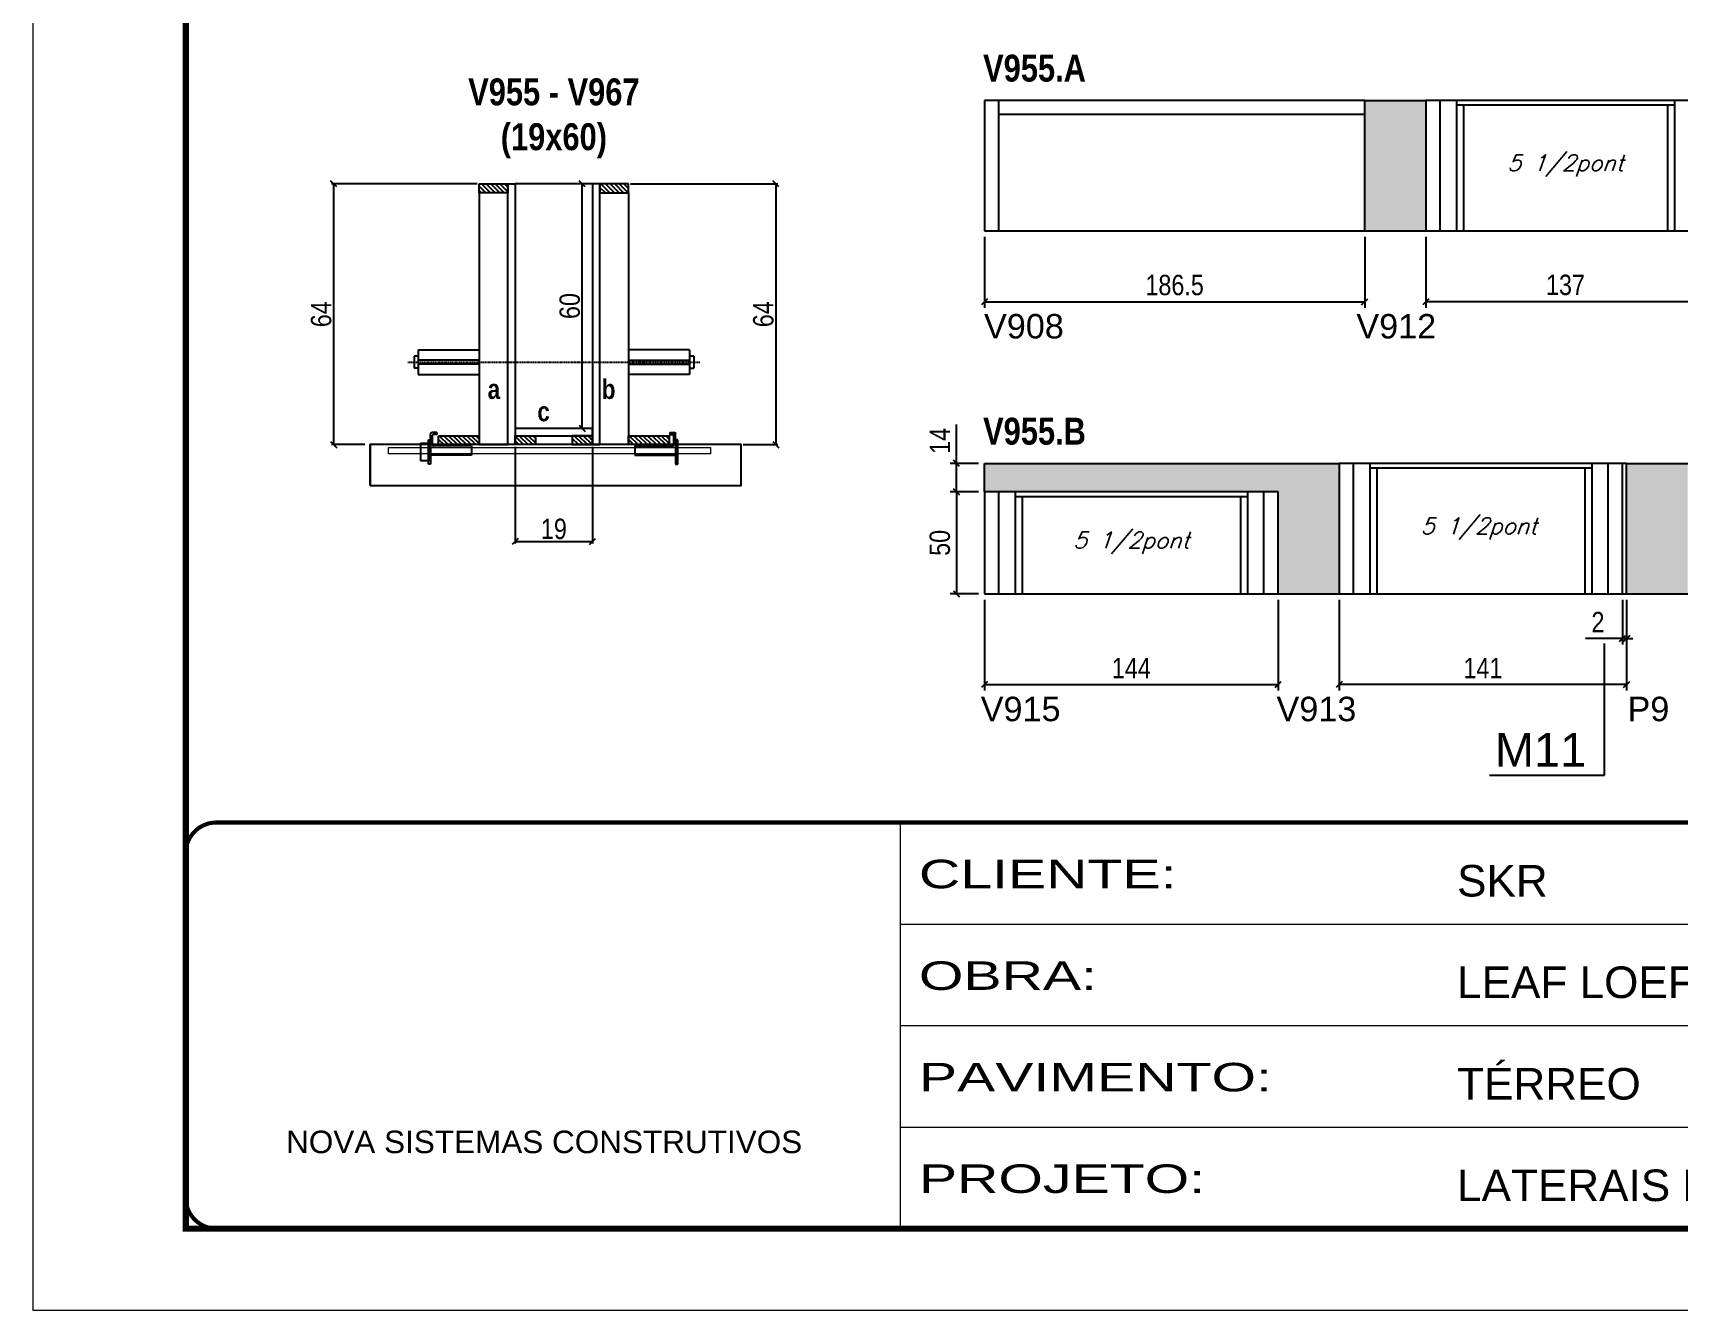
# Model space of a CAD drawing. Extents: x 3309 to 9563, y -2522 to 14608.
# Drawn here: x 8078 to 8885, y 6666 to 7293 of the extents above; entities that cross this region are included whole.
import ezdxf

# ---------------------------------------------------------------- set-up
doc = ezdxf.new("R2010")
doc.units = 0
for name, pattern in [('CONTINUO', [0]), ('DASHED', [0.75, 0.5, -0.25]), ('HIDDEN', [0.375, 0.25, -0.125])]:
    doc.linetypes.add(name, pattern=pattern)
for name, color, linetype in [('5', 5, 'Continuous'), ('barrote', 251, 'Continuous'), ('COTA', 241, 'Continuous'), ('detalhes', 4, 'Continuous'), ('NOMENCLATURA', 7, 'Continuous'), ('Painéis', 200, 'Continuous'), ('presilha', 1, 'Continuous'), ('SARR_2.2x10', 60, 'Continuous'), ('SARR_2.2x7', 40, 'Continuous'), ('SARR_3.5x7', 81, 'Continuous'), ('TENSOR', 3, 'Continuous'), ('texto', 7, 'Continuous')]:
    doc.layers.add(name, color=color, linetype=linetype)
for name, color, linetype, lineweight in [('CONCRETO', 251, 'Continuous', 25), ('Folhas', 255, 'Continuous', 9), ('SARRAFO DE PRESSAO', 251, 'DASHED', 9), ('SCO-___-LAJ', 2, 'Continuous', 0)]:
    doc.layers.add(name, color=color, linetype=linetype, lineweight=lineweight)
doc.styles.add('ARIAL', font='arial.ttf')
doc.styles.add('COTA TECNICA', font='techl___.ttf', dxfattribs={"height": 10})
doc.styles.add('COTA TECNICA 2X', font='techl___.ttf', dxfattribs={"height": 10})
doc.styles.add('Romans', font='romans.shx')
doc.styles.get("Standard").update_dxf_attribs({"font": 'arial.ttf'})
doc.styles.add('TECNICA', font='techb___.ttf', dxfattribs={"height": 10})
doc.styles.add('Tecnologia', font='')
doc.styles.get('Tecnologia').set_extended_font_data('Forgotten Futurist')
doc.dimstyles.new('PAINEL', dxfattribs={"dimtxt": 10, "dimasz": 3, "dimexe": 3, "dimexo": 3, "dimgap": 3, "dimtad": 1, "dimdec": 1, "dimzin": 12, "dimdsep": 46, "dimtxsty": 'COTA TECNICA', "dimblk1": 'OBLIQUE', "dimblk2": 'OBLIQUE', "dimsah": 1, "dimcen": 0.9, "dimclrd": 4, "dimclre": 4, "dimclrt": 240, "dimadec": 1, "dimazin": 3, "dimtfac": 1, "dimtdec": 1, "dimtmove": 0, "dimatfit": 3, "dimfxl": 1, "dimtolj": 1, "dimtzin": 12, "dimarcsym": 0})
doc.dimstyles.new('SECAO', dxfattribs={"dimscale": 0.333333, "dimtxt": 5, "dimasz": 9, "dimexe": 3, "dimexo": 3, "dimgap": 3, "dimtad": 1, "dimdec": 1, "dimlfac": 0.5, "dimzin": 12, "dimdsep": 46, "dimtxsty": 'COTA TECNICA 2X', "dimblk1": 'OBLIQUE', "dimblk2": 'OBLIQUE', "dimsah": 1, "dimcen": 0.9, "dimclrd": 4, "dimclre": 4, "dimclrt": 240, "dimadec": 1, "dimazin": 3, "dimtfac": 1, "dimtdec": 1, "dimtmove": 0, "dimatfit": 3, "dimfxl": 1, "dimtolj": 1, "dimtzin": 12, "dimarcsym": 0})
pattern_1 = [(135, (41549.996, -116421.1397), (-1.122532015, -1.122532015), [])]

# ---------------------------------------------------------------- blocks, each defined once
blk = doc.blocks.new('9999999999')
at = {"color": 30, "linetype": 'CONTINUO'}
for p, q in [((98564.56, 34230.21), (98564.56, 34429.45)), ((98564.56, 34379.64), (99583.98, 34379.64)), ((98564.56, 34329.83), (99487.98, 34329.83)), ((98564.56, 34280.02), (99487.98, 34280.02))]:
    blk.add_line(p, q, dxfattribs=at)
at = {"color": 30, "linetype": 'CONTINUO', "const_width": 2}
blk.add_lwpolyline([(99583.98, 34230.21), (99583.98, 34414.45, 0.414214), (99568.98, 34429.45), (98228.98, 34429.45, 0.414214), (98213.98, 34414.45), (98213.98, 34245.21, 0.414214), (98228.98, 34230.21), (99583.98, 34230.21)], format="xyb", dxfattribs=at)
at = {"layer": 'Folhas'}
blk.add_lwpolyline([(98138.98, 34190.21), (99623.98, 34190.21), (99623.98, 35240.21), (98138.98, 35240.21)], close=True, dxfattribs=at)
at = {"layer": 'Folhas', "color": 30, "const_width": 3}
blk.add_lwpolyline([(98213.98, 34230.21), (99583.98, 34230.21), (99583.98, 35200.21), (98213.98, 35200.21)], close=True, dxfattribs=at)
at = {"color": 7, "linetype": 'Continuous', "ltscale": 5, "style": 'ARIAL'}
for s, height, p in [('SKR', 15.483, (98837.68, 34393.13)), ('LEAF LOEFGREN', 15.4829, (98837.68, 34343.32)), ('TÉRREO', 15.483, (98837.68, 34293.51)), ('NOVA SISTEMAS CONSTRUTIVOS', 11.0592, (98263.19, 34267.21)), ('LATERAIS DE VIGAS', 15.4829, (98837.68, 34243.7))]:
    blk.add_text(s, height=height, dxfattribs=at).set_placement(p)
at = {"layer": 'Folhas', "color": 7, "style": 'Tecnologia', "width": 1.5}
for s, p in [('CLIENTE:', (98573.65, 34397.17)), ('OBRA:', (98573.65, 34347.31)), ('PAVIMENTO:', (98573.65, 34297.5)), ('PROJETO:', (98573.65, 34247.69))]:
    blk.add_text(s, height=14, dxfattribs=at).set_placement(p)
blk = doc.blocks.new('PRESILHA METÁLICA 1')
at = {"layer": 'presilha'}
for p, q in [((0, 13), (6, 13)), ((0, 13), (0, 0)), ((6, 15.5), (7.5, 15.5)), ((6, -2.5), (6, 15.5)), ((6, 13), (6, 0)), ((7.5, 10.6), (7.5, 19.9)), ((7.5, 15.5), (7.5, -2.5)), ((12, 21), (8.6, 21)), ((9, 11.6), (9, 18.9)), ((12, 19.5), (9.6, 19.5)), ((12, 21), (12, 19.5)), ((6, 0), (0, 0)), ((37.5, 4.1), (7.5, 4.1)), ((37.5, 11), (9.6, 11)), ((37.5, 11), (37.5, 4.1)), ((7.5, -2.5), (6, -2.5))]:
    blk.add_line(p, q, dxfattribs=at)
for centre, radius, start, end in [((8.6, 19.9), 1.14, 90, 180), ((9.6, 18.9), 0.57, 90, 180), ((9.6, 11.6), 0.57, 180, 270)]:
    blk.add_arc(centre, radius, start, end, dxfattribs=at)
blk = doc.blocks.new('PRESILHA METÁLICA 2')
at = {"layer": 'presilha'}
for p, q in [((-30.8, 13.5), (-30.8, 6.6)), ((-30.8, 13.5), (-2.8, 13.5)), ((-5.2, 23.5), (-5.2, 22)), ((-5.2, 23.5), (-1.9, 23.5)), ((-5.2, 22), (-2.8, 22)), ((-2.2, 14.1), (-2.2, 21.4)), ((0.8, 18), (-0.8, 18)), ((-0.8, 18), (-0.8, 0)), ((-0.8, 14.6), (-0.8, 22.4)), ((0.8, 0), (0.8, 18)), ((-30.8, 6.6), (-0.8, 6.6)), ((-0.8, 0), (0.8, 0))]:
    blk.add_line(p, q, dxfattribs=at)
for centre, radius, start, end in [((-2.8, 21.4), 0.57, 0, 90), ((-2.8, 14.1), 0.57, 270, 0), ((-1.9, 22.4), 1.14, 0, 90)]:
    blk.add_arc(centre, radius, start, end, dxfattribs=at)
blk = doc.blocks.new('_Oblique')
at = {"color": 0, "linetype": 'ByBlock', "lineweight": -2}
blk.add_line((-0.5, -0.5), (0.5, 0.5), dxfattribs=at)
blk = doc.blocks.new('*D2282')
at = {"layer": 'COTA', "color": 4, "lineweight": -2, "transparency": 16777216}
for p, q in [((8295.86, 7219.03), (8224.41, 7219.03)), ((8225.41, 7219.03), (8225.41, 7091.03)), ((8240.64, 7091.03), (8224.41, 7091.03))]:
    blk.add_line(p, q, dxfattribs=at)
at = {"layer": 'Defpoints', "color": 0, "transparency": 16777216}
for p in [(8296.86, 7219.03), (8225.41, 7091.03), (8241.64, 7091.03)]:
    blk.add_point(p, dxfattribs=at)
at = {"layer": 'COTA', "color": 4, "lineweight": -2, "transparency": 16777216, "xscale": 3, "yscale": 3, "zscale": 3}
for p, rotation in [((8225.41, 7219.03), 90), ((8225.41, 7091.03), 270)]:
    blk.add_blockref('_Oblique', p, dxfattribs=dict(at, rotation=rotation))
at = {"layer": 'COTA', "color": 240, "transparency": 16777216, "insert": (8219.31, 7155.03), "char_height": 10, "attachment_point": 5, "rotation": 90, "style": 'COTA TECNICA 2X'}
blk.add_mtext('\\A1;64', dxfattribs=at)
blk = doc.blocks.new('*D2283')
at = {"layer": 'COTA', "color": 4, "lineweight": -2, "transparency": 16777216}
for p, q in [((8371.06, 7219.03), (8443.38, 7219.03)), ((8442.38, 7219.03), (8442.38, 7091.03)), ((8426.27, 7091.03), (8443.38, 7091.03))]:
    blk.add_line(p, q, dxfattribs=at)
at = {"layer": 'Defpoints', "color": 0, "transparency": 16777216}
for p in [(8370.06, 7219.03), (8425.27, 7091.03), (8442.38, 7091.03)]:
    blk.add_point(p, dxfattribs=at)
at = {"layer": 'COTA', "color": 4, "lineweight": -2, "transparency": 16777216, "xscale": 3, "yscale": 3, "zscale": 3}
for p, rotation in [((8442.38, 7219.03), 90), ((8442.38, 7091.03), 270)]:
    blk.add_blockref('_Oblique', p, dxfattribs=dict(at, rotation=rotation))
at = {"layer": 'COTA', "color": 240, "transparency": 16777216, "insert": (8436.27, 7155.03), "char_height": 10, "attachment_point": 5, "rotation": 90, "style": 'COTA TECNICA 2X'}
blk.add_mtext('\\A1;64', dxfattribs=at)
blk = doc.blocks.new('*D2284')
at = {"layer": 'COTA', "color": 4, "lineweight": -2, "transparency": 16777216}
for p, q in [((8351.46, 7219.03), (8346.38, 7219.03)), ((8347.38, 7099.03), (8347.38, 7219.03)), ((8351.46, 7099.03), (8346.38, 7099.03))]:
    blk.add_line(p, q, dxfattribs=at)
at = {"layer": 'Defpoints', "color": 0, "transparency": 16777216}
for p in [(8347.38, 7219.03), (8352.46, 7219.03), (8352.46, 7099.03)]:
    blk.add_point(p, dxfattribs=at)
at = {"layer": 'COTA', "color": 4, "lineweight": -2, "transparency": 16777216, "xscale": 3, "yscale": 3, "zscale": 3}
for p, rotation in [((8347.38, 7219.03), 90), ((8347.38, 7099.03), 270)]:
    blk.add_blockref('_Oblique', p, dxfattribs=dict(at, rotation=rotation))
at = {"layer": 'COTA', "color": 240, "transparency": 16777216, "insert": (8341.28, 7159.03), "char_height": 10, "attachment_point": 5, "rotation": 90, "style": 'COTA TECNICA 2X'}
blk.add_mtext('\\A1;60', dxfattribs=at)
blk = doc.blocks.new('*D2285')
at = {"layer": 'COTA', "color": 4, "lineweight": -2, "transparency": 16777216}
for p, q in [((8314.46, 7090.03), (8314.46, 7042.56)), ((8352.46, 7090.03), (8352.46, 7042.56)), ((8314.46, 7043.56), (8352.46, 7043.56))]:
    blk.add_line(p, q, dxfattribs=at)
at = {"layer": 'Defpoints', "color": 0, "transparency": 16777216}
for p in [(8314.46, 7091.03), (8352.46, 7091.03), (8352.46, 7043.56)]:
    blk.add_point(p, dxfattribs=at)
at = {"layer": 'COTA', "color": 4, "lineweight": -2, "transparency": 16777216, "xscale": 3, "yscale": 3, "zscale": 3, "rotation": 180}
blk.add_blockref('_Oblique', (8314.46, 7043.56), dxfattribs=at)
at = {"layer": 'COTA', "color": 4, "lineweight": -2, "transparency": 16777216, "xscale": 3, "yscale": 3, "zscale": 3}
blk.add_blockref('_Oblique', (8352.46, 7043.56), dxfattribs=at)
at = {"layer": 'COTA', "color": 240, "transparency": 16777216, "insert": (8333.46, 7049.65), "char_height": 10, "attachment_point": 5, "style": 'COTA TECNICA 2X'}
blk.add_mtext('\\A1;19', dxfattribs=at)
blk = doc.blocks.new('*D2286')
at = {"layer": 'COTA', "color": 4, "lineweight": -2, "transparency": 16777216}
for p, q in [((8544.75, 7192.97), (8544.75, 7158.15)), ((8731.25, 7192.97), (8731.25, 7158.15)), ((8544.75, 7161.15), (8731.25, 7161.15))]:
    blk.add_line(p, q, dxfattribs=at)
at = {"layer": 'Defpoints', "color": 0, "transparency": 16777216}
for p in [(8544.75, 7195.97), (8731.25, 7195.97), (8731.25, 7161.15)]:
    blk.add_point(p, dxfattribs=at)
at = {"layer": 'COTA', "color": 4, "lineweight": -2, "transparency": 16777216, "xscale": 3, "yscale": 3, "zscale": 3, "rotation": 180}
blk.add_blockref('_Oblique', (8544.75, 7161.15), dxfattribs=at)
at = {"layer": 'COTA', "color": 4, "lineweight": -2, "transparency": 16777216, "xscale": 3, "yscale": 3, "zscale": 3}
blk.add_blockref('_Oblique', (8731.25, 7161.15), dxfattribs=at)
at = {"layer": 'COTA', "color": 240, "transparency": 16777216, "insert": (8638, 7169.29), "char_height": 10, "attachment_point": 5, "style": 'COTA TECNICA'}
blk.add_mtext('\\A1;186.5', dxfattribs=at)
blk = doc.blocks.new('*D2287')
at = {"layer": 'COTA', "color": 4, "lineweight": -2, "transparency": 16777216}
for p, q in [((8761.25, 7192.97), (8761.25, 7158.15)), ((8898.25, 7192.97), (8898.25, 7158.15)), ((8898.25, 7161.15), (8761.25, 7161.15))]:
    blk.add_line(p, q, dxfattribs=at)
at = {"layer": 'Defpoints', "color": 0, "transparency": 16777216}
for p in [(8761.25, 7195.97), (8898.25, 7195.97), (8761.25, 7161.15)]:
    blk.add_point(p, dxfattribs=at)
at = {"layer": 'COTA', "color": 4, "lineweight": -2, "transparency": 16777216, "xscale": 3, "yscale": 3, "zscale": 3, "rotation": 180}
blk.add_blockref('_Oblique', (8761.25, 7161.15), dxfattribs=at)
at = {"layer": 'COTA', "color": 4, "lineweight": -2, "transparency": 16777216, "xscale": 3, "yscale": 3, "zscale": 3}
blk.add_blockref('_Oblique', (8898.25, 7161.15), dxfattribs=at)
at = {"layer": 'COTA', "color": 240, "transparency": 16777216, "insert": (8829.75, 7169.37), "char_height": 10, "attachment_point": 5, "style": 'COTA TECNICA'}
blk.add_mtext('\\A1;137', dxfattribs=at)
blk = doc.blocks.new('*D2292')
at = {"layer": 'COTA', "color": 4, "lineweight": -2, "transparency": 16777216}
for p, q in [((8544.75, 7014.85), (8544.75, 6970.36)), ((8688.75, 7014.85), (8688.75, 6970.36)), ((8544.75, 6973.36), (8688.75, 6973.36))]:
    blk.add_line(p, q, dxfattribs=at)
at = {"layer": 'Defpoints', "color": 0, "transparency": 16777216}
for p in [(8544.75, 7017.85), (8688.75, 7017.85), (8688.75, 6973.36)]:
    blk.add_point(p, dxfattribs=at)
at = {"layer": 'COTA', "color": 4, "lineweight": -2, "transparency": 16777216, "xscale": 3, "yscale": 3, "zscale": 3, "rotation": 180}
blk.add_blockref('_Oblique', (8544.75, 6973.36), dxfattribs=at)
at = {"layer": 'COTA', "color": 4, "lineweight": -2, "transparency": 16777216, "xscale": 3, "yscale": 3, "zscale": 3}
blk.add_blockref('_Oblique', (8688.75, 6973.36), dxfattribs=at)
at = {"layer": 'COTA', "color": 240, "transparency": 16777216, "insert": (8616.75, 6981.43), "char_height": 10, "attachment_point": 5, "style": 'COTA TECNICA'}
blk.add_mtext('\\A1;144', dxfattribs=at)
blk = doc.blocks.new('*D2293')
at = {"layer": 'COTA', "color": 4, "lineweight": -2, "transparency": 16777216}
for p, q in [((8718.75, 7014.85), (8718.75, 6970.36)), ((8859.75, 7014.85), (8859.75, 6970.36)), ((8859.75, 6973.36), (8718.75, 6973.36))]:
    blk.add_line(p, q, dxfattribs=at)
at = {"layer": 'Defpoints', "color": 0, "transparency": 16777216}
for p in [(8718.75, 7017.85), (8859.75, 7017.85), (8718.75, 6973.36)]:
    blk.add_point(p, dxfattribs=at)
at = {"layer": 'COTA', "color": 4, "lineweight": -2, "transparency": 16777216, "xscale": 3, "yscale": 3, "zscale": 3, "rotation": 180}
blk.add_blockref('_Oblique', (8718.75, 6973.36), dxfattribs=at)
at = {"layer": 'COTA', "color": 4, "lineweight": -2, "transparency": 16777216, "xscale": 3, "yscale": 3, "zscale": 3}
blk.add_blockref('_Oblique', (8859.75, 6973.36), dxfattribs=at)
at = {"layer": 'COTA', "color": 240, "transparency": 16777216, "insert": (8789.25, 6981.43), "char_height": 10, "attachment_point": 5, "style": 'COTA TECNICA'}
blk.add_mtext('\\A1;141', dxfattribs=at)
blk = doc.blocks.new('*D2294')
at = {"layer": 'COTA', "color": 4, "lineweight": -2, "transparency": 16777216}
for p, q in [((8541.75, 7067.85), (8527.95, 7067.85)), ((8530.95, 7067.85), (8530.95, 7017.85)), ((8541.75, 7017.85), (8527.95, 7017.85))]:
    blk.add_line(p, q, dxfattribs=at)
at = {"layer": 'Defpoints', "color": 0, "transparency": 16777216}
for p in [(8544.75, 7067.85), (8530.95, 7017.85), (8544.75, 7017.85)]:
    blk.add_point(p, dxfattribs=at)
at = {"layer": 'COTA', "color": 4, "lineweight": -2, "transparency": 16777216, "xscale": 3, "yscale": 3, "zscale": 3}
for p, rotation in [((8530.95, 7067.85), 90), ((8530.95, 7017.85), 270)]:
    blk.add_blockref('_Oblique', p, dxfattribs=dict(at, rotation=rotation))
at = {"layer": 'COTA', "color": 240, "transparency": 16777216, "insert": (8522.85, 7042.85), "char_height": 10, "attachment_point": 5, "rotation": 90, "style": 'COTA TECNICA'}
blk.add_mtext('\\A1;50', dxfattribs=at)
blk = doc.blocks.new('*D2295')
at = {"layer": 'COTA', "color": 4, "lineweight": -2, "transparency": 16777216}
for p, q in [((8530.95, 7081.85), (8530.95, 7100.97)), ((8541.75, 7081.85), (8527.95, 7081.85)), ((8530.95, 7067.85), (8530.95, 7081.85)), ((8541.75, 7067.85), (8527.95, 7067.85))]:
    blk.add_line(p, q, dxfattribs=at)
at = {"layer": 'Defpoints', "color": 0, "transparency": 16777216}
for p in [(8530.95, 7081.85), (8544.75, 7081.85), (8544.75, 7067.85)]:
    blk.add_point(p, dxfattribs=at)
at = {"layer": 'COTA', "color": 4, "lineweight": -2, "transparency": 16777216, "xscale": 3, "yscale": 3, "zscale": 3}
for p, rotation in [((8530.95, 7081.85), 90), ((8530.95, 7067.85), 270)]:
    blk.add_blockref('_Oblique', p, dxfattribs=dict(at, rotation=rotation))
at = {"layer": 'COTA', "color": 240, "transparency": 16777216, "insert": (8522.88, 7092.91), "char_height": 10, "attachment_point": 5, "rotation": 90, "style": 'COTA TECNICA'}
blk.add_mtext('\\A1;14', dxfattribs=at)
blk = doc.blocks.new('*D2297')
at = {"layer": 'COTA', "color": 4, "lineweight": -2, "transparency": 16777216}
for p, q in [((8857.75, 7014.85), (8857.75, 6992.97)), ((8859.75, 7014.85), (8859.75, 6992.97)), ((8857.75, 6995.97), (8839.64, 6995.97)), ((8859.75, 6995.97), (8857.75, 6995.97)), ((8859.75, 6995.97), (8862.75, 6995.97))]:
    blk.add_line(p, q, dxfattribs=at)
at = {"layer": 'Defpoints', "color": 0, "transparency": 16777216}
for p in [(8857.75, 7017.85), (8859.75, 7017.85), (8857.75, 6995.97)]:
    blk.add_point(p, dxfattribs=at)
at = {"layer": 'COTA', "color": 4, "lineweight": -2, "transparency": 16777216, "xscale": 3, "yscale": 3, "zscale": 3}
blk.add_blockref('_Oblique', (8857.75, 6995.97), dxfattribs=at)
at = {"layer": 'COTA', "color": 4, "lineweight": -2, "transparency": 16777216, "xscale": 3, "yscale": 3, "zscale": 3, "rotation": 180}
blk.add_blockref('_Oblique', (8859.75, 6995.97), dxfattribs=at)
at = {"layer": 'COTA', "color": 240, "transparency": 16777216, "insert": (8845.7, 7003.97), "char_height": 10, "attachment_point": 5, "style": 'COTA TECNICA'}
blk.add_mtext('\\A1;2', dxfattribs=at)

msp = doc.modelspace()

# ---------------------------------------------------------------- hatches: boundary and pattern name
at = {"layer": 'COTA'}
h = msp.add_hatch(dxfattribs=at)
h.set_pattern_fill('AR-CONC', color=256, scale=0.03)
h.paths.add_polyline_path([(8731.25, 7195.97), (8761.25, 7195.97), (8761.25, 7259.97), (8731.25, 7259.97)])
h.paths.add_polyline_path([(8928.25, 7237.97), (9072.25, 7237.97), (9072.25, 7259.97), (8898.25, 7259.97), (8898.25, 7195.97), (8928.25, 7195.97)])
h = msp.add_hatch(dxfattribs=at)
h.set_pattern_fill('AR-CONC', color=256, scale=0.03)
h.set_pattern_definition([(50, (0, -21.5057), (5.46554, -0.4781726), [0.5715, -6.2865]), (355, (0, -21.5057), (-1.0573026, 5.7317054), [0.4572, -5.0292175]), (100.451445, (0.4555, -21.5455), (4.4082374, 5.2535326), [0.4857003, -5.3427073]), (46.1842, (0, -19.982), (8.1323712, -1.26127), [0.85725, -9.42975]), (96.63556, (0.678, -20.087), (7.122124, 7.422784), [0.7285507, -8.014068]), (351.18415, (0, -19.982), (7.122124, 7.422784), [0.685799, -7.543792]), (21, (0.762, -20.3627), (4.5484317, -3.067956), [0.5715, -6.2865]), (326, (0.762, -20.3627), (1.8540609, 5.525639), [0.4572, -5.0292]), (71.451445, (1.141, -20.6184), (6.4024926, 2.457683), [0.4857003, -5.342698]), (37.5, (0, -21.5057), (0.0926581, 2.53665117), [0, -4.96824, 0, -5.1054, 0, -5.04825]), (7.5, (0, -21.5057), (2.0045899, 3.00541724), [0, -2.91084, 0, -4.85394, 0, -1.92405]), (327.5, (-1.6993, -21.5057), (4.06771786, -0.17186232), [0, -1.905, 0, -5.9436, 0, -7.8867]), (317.5, (-2.4613, -21.5057), (4.4438754, 0.7627947), [0, -2.4765, 0, -3.94716, 0, -5.6007])])
h.paths.add_polyline_path([(8688.75, 7017.85), (8718.75, 7017.85), (8718.75, 7081.85), (8544.75, 7081.85), (8544.75, 7067.85), (8688.75, 7067.85)])
h.paths.add_polyline_path([(8859.75, 7017.85), (8889.75, 7017.85), (8889.75, 7081.85), (8859.75, 7081.85)])
at = {"layer": 'SARR_2.2x10'}
h = msp.add_hatch(dxfattribs=at)
h.set_pattern_fill('ANSI31', color=256, scale=0.5, angle=90)
h.set_pattern_definition([(135, (41470.396, -116421.1397), (-1.122532015, -1.122532015), [])])
h.paths.add_polyline_path([(8276.86, 7095.43), (8276.86, 7091.03), (8296.86, 7091.03), (8296.86, 7095.43)])
h = msp.add_hatch(dxfattribs=at)
h.set_pattern_fill('ANSI31', color=256, scale=0.5, angle=90)
h.set_pattern_definition([(135, (41563.596, -116421.1397), (-1.122532015, -1.122532015), [])])
h.paths.add_polyline_path([(8370.06, 7095.43), (8370.06, 7091.03), (8390.06, 7091.03), (8390.06, 7095.43)])
at = {"layer": 'SARR_2.2x7'}
h = msp.add_hatch(dxfattribs=at)
h.set_pattern_fill('ANSI31', color=256, scale=0.5, angle=90)
h.set_pattern_definition([(135, (41484.396, -116297.5397), (-1.122532015, -1.122532015), [])])
h.paths.add_polyline_path([(8310.86, 7219.03), (8310.86, 7214.63), (8296.86, 7214.63), (8296.86, 7219.03)])
h = msp.add_hatch(dxfattribs=at)
h.set_pattern_fill('ANSI31', color=256, scale=0.5, angle=90)
h.set_pattern_definition([(135, (41464.396, -116297.5397), (-1.122532015, -1.122532015), [])])
h.paths.add_polyline_path([(8356.06, 7219.03), (8356.06, 7214.63), (8370.06, 7214.63), (8370.06, 7219.03)])
h = msp.add_hatch(dxfattribs=at)
h.set_pattern_fill('ANSI31', color=256, scale=0.5, angle=90)
h.set_pattern_definition(pattern_1)
h.paths.add_polyline_path([(8324.46, 7091.03), (8324.46, 7095.43), (8314.46, 7095.43), (8314.46, 7091.03)])
h = msp.add_hatch(dxfattribs=at)
h.set_pattern_fill('ANSI31', color=256, scale=0.5, angle=90)
h.set_pattern_definition(pattern_1)
h.paths.add_polyline_path([(8342.46, 7095.43), (8342.46, 7091.03), (8352.46, 7091.03), (8352.46, 7095.43)])

# ---------------------------------------------------------------- linework, layer by layer
at = {"ltscale": 3}
for p, q in [((8266.86, 7137.48), (8266.86, 7125.48)), ((8266.86, 7137.48), (8296.86, 7137.48)), ((8400.06, 7137.48), (8370.06, 7137.48)), ((8400.06, 7137.48), (8400.06, 7125.48)), ((8264.86, 7134.48), (8264.86, 7128.48)), ((8266.86, 7134.48), (8264.86, 7134.48)), ((8266.86, 7128.48), (8264.86, 7128.48)), ((8296.86, 7132.48), (8266.86, 7132.48)), ((8296.86, 7130.48), (8266.86, 7130.48)), ((8370.06, 7132.48), (8400.06, 7132.48)), ((8370.06, 7130.48), (8400.06, 7130.48)), ((8402.06, 7134.48), (8400.06, 7134.48)), ((8400.06, 7128.48), (8402.06, 7128.48)), ((8402.06, 7134.48), (8402.06, 7128.48)), ((8266.86, 7125.48), (8296.86, 7125.48)), ((8400.06, 7125.48), (8370.06, 7125.48))]:
    msp.add_line(p, q, dxfattribs=at)
at = {"layer": 'barrote'}
msp.add_lwpolyline([(8243.4, 7071.03), (8425.32, 7071.03), (8425.32, 7091.03), (8243.4, 7091.03)], close=True, dxfattribs=at)
at = {"layer": 'CONCRETO', "linetype": 'Continuous'}
msp.add_line((8352.46, 7219.03), (8314.46, 7219.03), dxfattribs=at)
at = {"layer": 'COTA'}
for p, q in [((8731.25, 7259.97), (8761.25, 7259.97)), ((8731.25, 7195.97), (8761.25, 7195.97)), ((8544.75, 7067.85), (8544.75, 7081.85)), ((8544.75, 7081.85), (8718.75, 7081.85)), ((8859.75, 7081.85), (8889.75, 7081.85)), ((8688.75, 7017.85), (8718.75, 7017.85)), ((8859.75, 7017.85), (8889.75, 7017.85))]:
    msp.add_line(p, q, dxfattribs=at)
at = {"layer": 'detalhes', "color": 250}
msp.add_line((8243.4, 7071.03), (8243.4, 7091.03), dxfattribs=at)
at = {"layer": 'NOMENCLATURA', "linetype": 'Continuous'}
for p, q in [((8848.84, 6928.85), (8848.84, 6993.46)), ((8792.55, 6928.85), (8848.84, 6928.85))]:
    msp.add_line(p, q, dxfattribs=at)
at = {"layer": 'Painéis', "linetype": 'ByBlock'}
for p, q in [((8731.25, 7259.97), (8544.75, 7259.97)), ((8544.75, 7259.97), (8544.75, 7195.97)), ((8731.25, 7195.97), (8731.25, 7259.97)), ((8898.25, 7259.97), (8761.25, 7259.97)), ((8761.25, 7259.97), (8761.25, 7195.97)), ((8544.75, 7195.97), (8731.25, 7195.97)), ((8761.25, 7195.97), (8898.25, 7195.97)), ((8859.75, 7081.85), (8718.75, 7081.85)), ((8718.75, 7081.85), (8718.75, 7017.85)), ((8857.75, 7017.85), (8857.75, 7081.85)), ((8859.75, 7017.85), (8859.75, 7081.85)), ((8688.75, 7067.85), (8544.75, 7067.85)), ((8544.75, 7067.85), (8544.75, 7017.85)), ((8688.75, 7017.85), (8688.75, 7067.85)), ((8544.75, 7017.85), (8688.75, 7017.85)), ((8718.75, 7017.85), (8859.75, 7017.85))]:
    msp.add_line(p, q, dxfattribs=at)
at = {"layer": 'Painéis', "linetype": 'Continuous'}
for points in [[(8310.86, 7091.03), (8310.86, 7219.03), (8314.46, 7219.03), (8314.46, 7091.03)], [(8356.06, 7091.03), (8356.06, 7219.03), (8352.46, 7219.03), (8352.46, 7091.03)], [(8352.46, 7099.03), (8314.46, 7099.03), (8314.46, 7095.43), (8352.46, 7095.43)]]:
    msp.add_lwpolyline(points, close=True, dxfattribs=at)
at = {"layer": 'SARR_2.2x10'}
for points in [[(8276.86, 7095.43), (8296.86, 7095.43), (8296.86, 7091.03), (8276.86, 7091.03)], [(8370.06, 7095.43), (8390.06, 7095.43), (8390.06, 7091.03), (8370.06, 7091.03)]]:
    msp.add_lwpolyline(points, close=True, dxfattribs=at)
at = {"layer": 'SARR_2.2x7', "linetype": 'Continuous'}
for p, q in [((8551.75, 7195.97), (8551.75, 7259.97)), ((8768.25, 7195.97), (8768.25, 7259.97)), ((8776.25, 7257.77), (8883.25, 7257.77)), ((8731.25, 7252.97), (8551.75, 7252.97)), ((8725.75, 7017.85), (8725.75, 7081.85)), ((8733.75, 7079.65), (8842.75, 7079.65)), ((8850.75, 7017.85), (8850.75, 7081.85)), ((8551.75, 7017.85), (8551.75, 7067.85)), ((8559.75, 7065.65), (8673.75, 7065.65)), ((8681.75, 7017.85), (8681.75, 7067.85))]:
    msp.add_line(p, q, dxfattribs=at)
at = {"layer": 'SARR_2.2x7', "elevation": 0}
for points in [[(8296.86, 7219.03), (8310.86, 7219.03), (8310.86, 7214.63), (8296.86, 7214.63)], [(8370.06, 7219.03), (8356.06, 7219.03), (8356.06, 7214.63), (8370.06, 7214.63)]]:
    msp.add_lwpolyline(points, close=True, dxfattribs=at)
at = {"layer": 'SARR_2.2x7'}
for points in [[(8314.46, 7095.43), (8324.46, 7095.43), (8324.46, 7091.03), (8314.46, 7091.03)], [(8352.46, 7095.43), (8342.46, 7095.43), (8342.46, 7091.03), (8352.46, 7091.03)]]:
    msp.add_lwpolyline(points, close=True, dxfattribs=at)
at = {"layer": 'SARR_3.5x7'}
for p, q in [((8776.25, 7259.97), (8776.25, 7195.97)), ((8779.75, 7257.77), (8779.75, 7195.97)), ((8879.75, 7257.77), (8879.75, 7195.97)), ((8883.25, 7259.97), (8883.25, 7195.97)), ((8733.75, 7081.85), (8733.75, 7017.85)), ((8737.25, 7079.65), (8737.25, 7017.85)), ((8839.25, 7079.65), (8839.25, 7017.85)), ((8842.75, 7081.85), (8842.75, 7017.85)), ((8559.75, 7067.85), (8559.75, 7017.85)), ((8563.25, 7065.65), (8563.25, 7017.85)), ((8670.25, 7065.65), (8670.25, 7017.85)), ((8673.75, 7067.85), (8673.75, 7017.85))]:
    msp.add_line(p, q, dxfattribs=at)
for points in [[(8310.86, 7214.63), (8296.86, 7214.63), (8296.86, 7091.03), (8310.86, 7091.03)], [(8356.06, 7214.63), (8370.06, 7214.63), (8370.06, 7091.03), (8356.06, 7091.03)]]:
    msp.add_lwpolyline(points, close=True, dxfattribs=at)
at = {"layer": 'SCO-___-LAJ', "color": 1}
msp.add_lwpolyline([(8252.4, 7089.7), (8410.24, 7089.7), (8410.24, 7086.5), (8252.4, 7086.5)], close=True, dxfattribs=at)
at = {"layer": 'TENSOR', "linetype": 'HIDDEN', "ltscale": 0.5}
msp.add_line((8261.86, 7131.48), (8405.36, 7131.48), dxfattribs=at)

# ---------------------------------------------------------------- block references
at = {"layer": 'presilha', "xscale": 0.6666666666666666, "yscale": 0.6666666666666666, "zscale": 0.6666666666666666}
for name, p in [('PRESILHA METÁLICA 1', (8267.99, 7083.06)), ('PRESILHA METÁLICA 2', (8393.74, 7081.4))]:
    msp.add_blockref(name, p, dxfattribs=at)
at = {"layer": 'SARRAFO DE PRESSAO', "color": 6, "linetype": 'ByBlock'}
msp.add_blockref('9999999999', (-90061.11, -27523.8), dxfattribs=at)

# ---------------------------------------------------------------- texts
at = {"layer": '5', "linetype": 'Continuous'}
for s, p in [('V908', (8544.49, 7143.14)), ('V912', (8727.17, 7143.14)), ('V915', (8542.88, 6955.35)), ('V913', (8687.99, 6955.35)), ('P9', (8860.2, 6955.35))]:
    msp.add_text(s, height=12, rotation=0.00004, dxfattribs=at).set_placement(p)
at = {"layer": 'detalhes', "style": 'TECNICA'}
for s, p in [('a', (8300.98, 7113.47)), ('b', (8356.96, 7113.46)), ('c', (8325.35, 7102.5))]:
    msp.add_text(s, height=9.6, dxfattribs=at).set_placement(p)
at = {"layer": 'NOMENCLATURA', "style": 'TECNICA'}
for s, p in [('V955.A', (8544.04, 7269.16)), ('V955.B', (8544.04, 7091.03))]:
    msp.add_text(s, height=13.2, dxfattribs=at).set_placement(p)
at = {"layer": 'NOMENCLATURA', "linetype": 'Continuous'}
msp.add_text('M11', height=16.5, dxfattribs=at).set_placement((8795.1, 6933.04))
at = {"layer": 'NOMENCLATURA', "insert": (8333.46, 7270.72), "char_height": 13.2, "attachment_point": 2, "style": 'TECNICA'}
msp.add_mtext_dynamic_manual_height_columns('V955 - V967\\P(19x60)', width=300.2766, gutter_width=1, heights=[0], dxfattribs=at)
at = {"layer": 'texto', "color": 2, "char_height": 8, "attachment_point": 5, "style": 'Romans'}
for insert in [(8829.75, 7227.97), (8787.25, 7049.85), (8616.75, 7042.85)]:
    msp.add_mtext('{\\Q19;\\C256;5 1/2pont}', dxfattribs=dict(at, insert=insert))

# ---------------------------------------------------------------- dimensions: what is measured, and where the dimension line sits
at = {"layer": 'COTA'}
for base, p1, p2, angle, dimstyle, picture, middle in [((8225.41, 7091.03, 0), (8296.86, 7219.03), (8241.64, 7091.03, 0), 90, 'SECAO', '*D2282', (8219.31, 7155.03, 0)), ((8347.38, 7219.03), (8352.46, 7099.03), (8352.46, 7219.03), 90, 'SECAO', '*D2284', (8341.28, 7159.03)), ((8442.38, 7091.03, 0), (8370.06, 7219.03), (8425.27, 7091.03, 0), 90, 'SECAO', '*D2283', (8436.27, 7155.03, 0)), ((8731.25, 7161.15), (8544.75, 7195.97), (8731.25, 7195.97), 180, 'PAINEL', '*D2286', (8638, 7169.29)), ((8530.95, 7081.85), (8544.75, 7067.85), (8544.75, 7081.85), 90, 'PAINEL', '*D2295', (8522.88, 7092.91)), ((8530.95, 7017.85), (8544.75, 7067.85), (8544.75, 7017.85), 90, 'PAINEL', '*D2294', (8522.85, 7042.85)), ((8688.75, 6973.36), (8544.75, 7017.85), (8688.75, 7017.85), 180, 'PAINEL', '*D2292', (8616.75, 6981.43))]:
    dim = msp.add_linear_dim(base=base, p1=p1, p2=p2, angle=angle, dimstyle=dimstyle, dxfattribs=at)
    dim.commit()
    dim.dimension.update_dxf_attribs({"geometry": picture, "text_midpoint": middle})
for base, p1, p2, dimstyle, picture, middle in [((8761.25, 7161.15), (8898.25, 7195.97), (8761.25, 7195.97), 'PAINEL', '*D2287', (8829.75, 7169.37)), ((8352.46, 7043.56), (8314.46, 7091.03), (8352.46, 7091.03), 'SECAO', '*D2285', (8333.46, 7049.65)), ((8718.75, 6973.36), (8859.75, 7017.85), (8718.75, 7017.85), 'PAINEL', '*D2293', (8789.25, 6981.43)), ((8857.75, 6995.97), (8859.75, 7017.85), (8857.75, 7017.85), 'PAINEL', '*D2297', (8845.7, 7003.97))]:
    dim = msp.add_linear_dim(base=base, p1=p1, p2=p2, dimstyle=dimstyle, dxfattribs=at)
    dim.commit()
    dim.dimension.update_dxf_attribs({"geometry": picture, "text_midpoint": middle})

doc.saveas('drawing.dxf')
